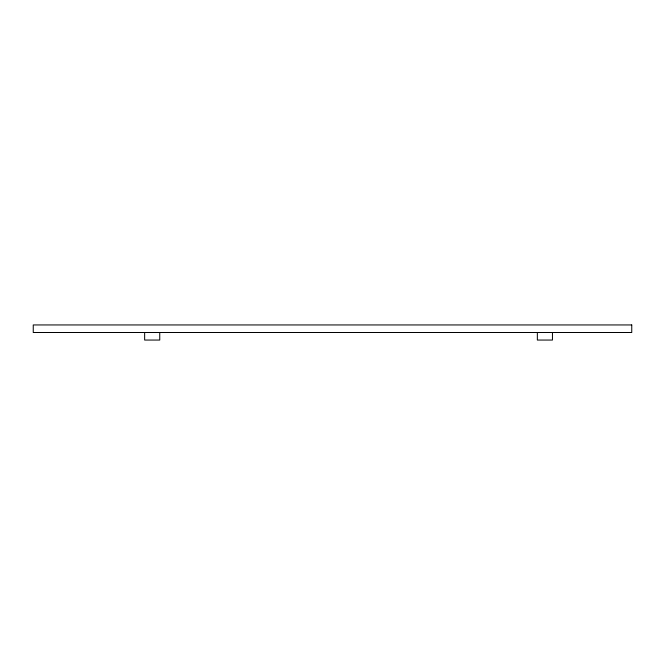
<?xml version="1.0" encoding="UTF-8"?>
<svg xmlns="http://www.w3.org/2000/svg" width="665" height="665" viewBox="0 0 665 665"><rect width="100%" height="100%" fill="white"/><g stroke="black" fill="none" stroke-linecap="round" stroke-linejoin="round"><path stroke-width="1" d="M552.457 332.5L552.457 340.056L537.353 340.056L537.353 332.5M159.75 332.5L159.75 340.056L144.646 340.056L144.646 332.5M631.75 324.944L33.25 324.944L33.25 332.5L631.75 332.5L631.75 324.944"/></g></svg>
